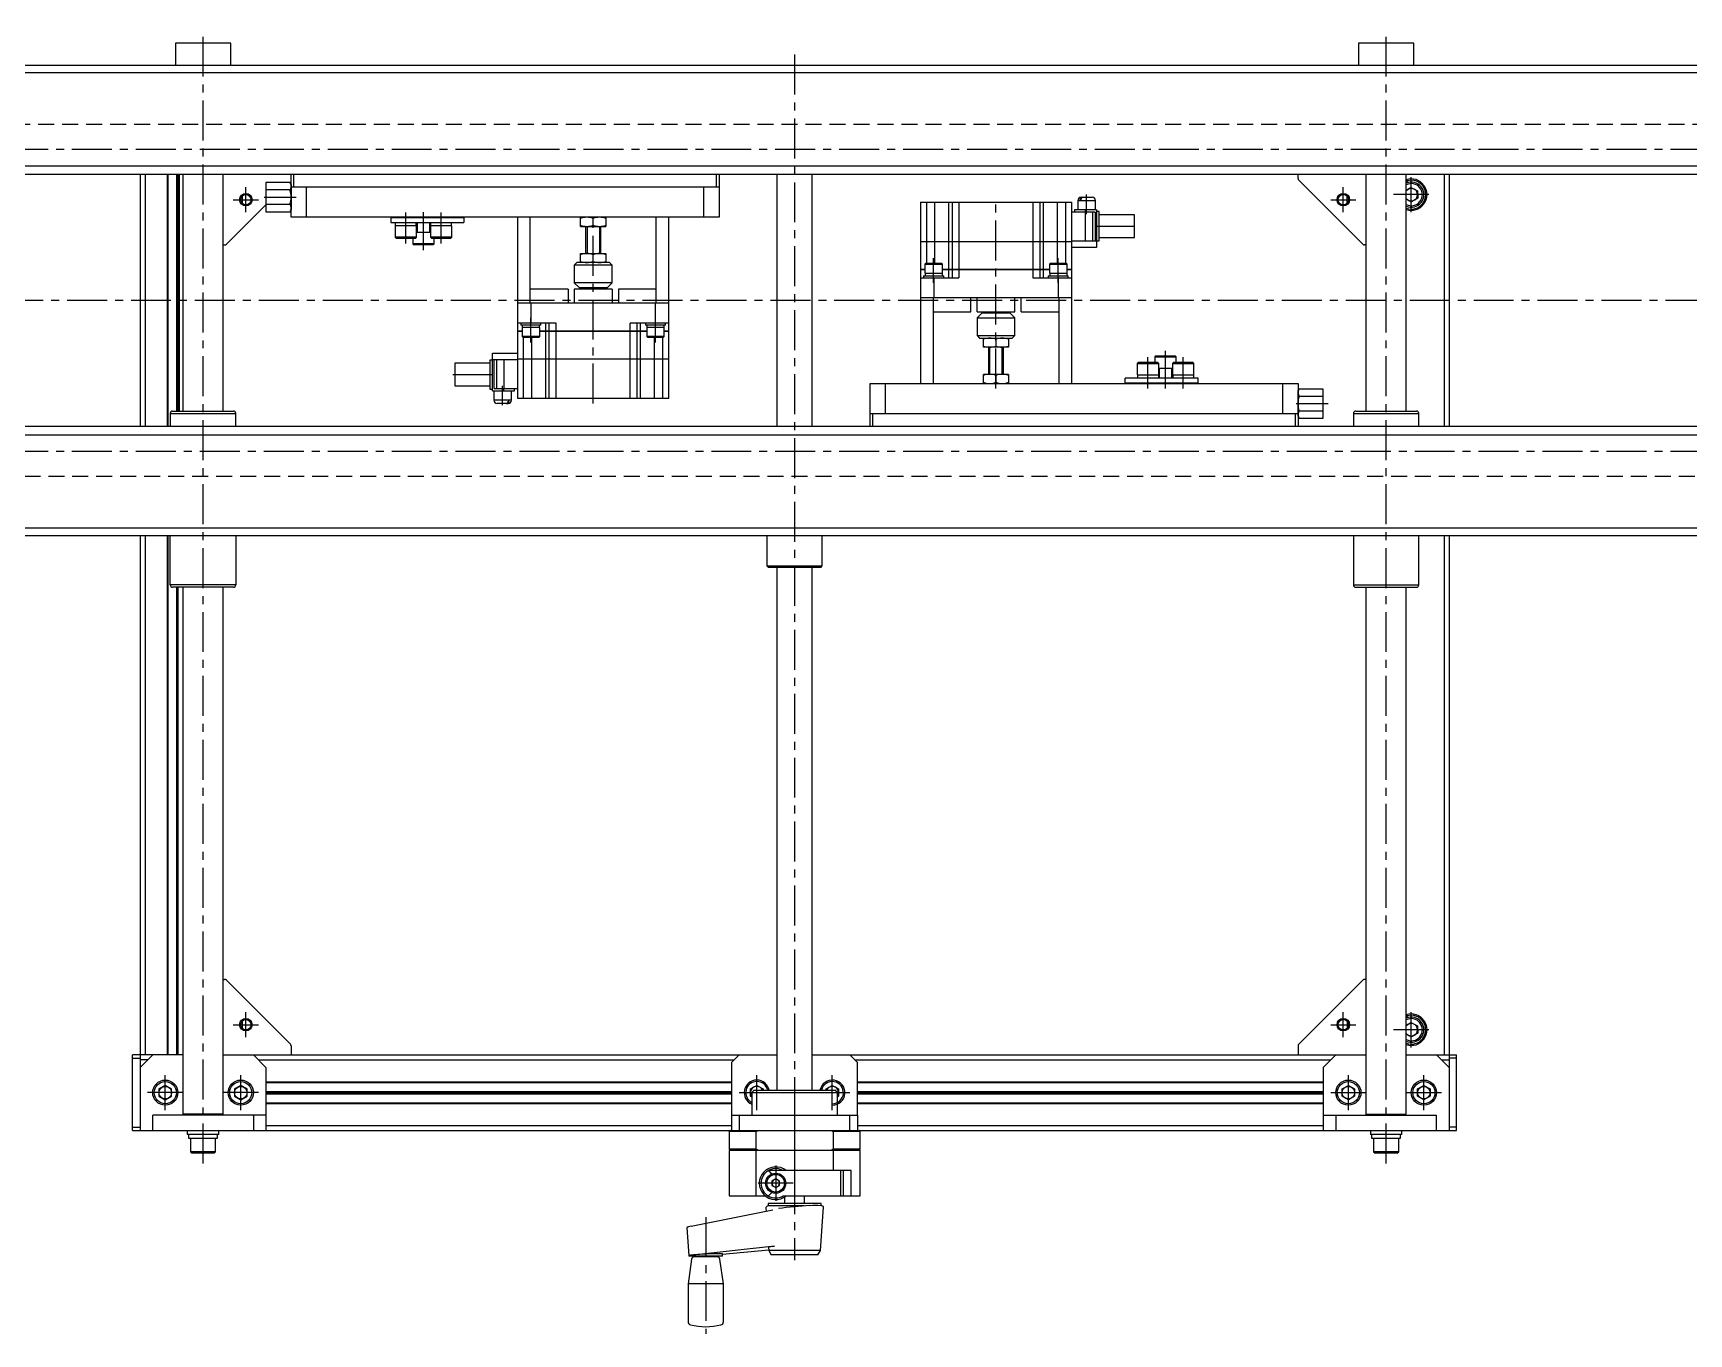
# Model space of a CAD drawing. Extents: x -5 to 1613, y -24 to 999.
# Drawn here: x 543 to 1201, y 458 to 975 of the extents above; entities that cross this region are included whole.
import ezdxf

# ---------------------------------------------------------------- set-up
doc = ezdxf.new("R2010")
doc.units = 0
doc.header["$LTSCALE"] = 0.5
doc.linetypes.add('CENTER', pattern=[50.8, 31.75, -6.35, 6.35, -6.35])
doc.linetypes.add('DASHED', pattern=[19.05, 12.7, -6.35])
for name, color, linetype in [('MSM_CENTER', 1, 'CENTER'), ('MSM_CONTINUOUS', 7, 'CONTINUOUS'), ('MSM_DASHED', 4, 'DASHED'), ('MSM_NARROW', 5, 'CONTINUOUS')]:
    doc.layers.add(name, color=color, linetype=linetype)

msp = doc.modelspace()

# ---------------------------------------------------------------- linework, layer by layer
at = {"layer": 'MSM_CENTER'}
for p, q in [((610.24, 525.74), (610.24, 974.84)), ((1080.24, 525.74), (1080.24, 974.84)), ((845.24, 966.34), (845.24, 516.84)), ((1361.46, 928.65), (329.06, 928.65)), ((1090.24, 903.65), (1090.24, 917.65)), ((622.24, 908.65), (632.24, 908.65)), ((627.24, 903.65), (627.24, 913.65)), ((634.49, 909.65), (647.24, 909.65)), ((925.24, 833.65), (925.24, 909.65)), ((961.24, 902.95), (961.24, 910.65)), ((1058.24, 908.65), (1068.24, 908.65)), ((1063.24, 903.65), (1063.24, 913.65)), ((1097.24, 910.65), (1083.24, 910.65)), ((690.84, 891.25), (690.84, 903.55)), ((697.84, 888.65), (697.84, 903.65)), ((704.84, 891.25), (704.84, 903.55)), ((765.24, 827.65), (765.24, 903.65)), ((964.49, 898.15), (982.24, 898.15)), ((900.49, 875.65), (900.49, 885.45)), ((949.99, 875.65), (949.99, 885.45)), ((1359.51, 868.65), (327.11, 868.65)), ((740.49, 851.85), (740.49, 861.65)), ((789.99, 851.85), (789.99, 861.65)), ((992.64, 833.65), (992.64, 848.65)), ((985.64, 833.65), (985.64, 846.05)), ((999.64, 833.65), (999.64, 846.05)), ((709.49, 839.15), (727.24, 839.15)), ((729.24, 826.95), (729.24, 834.65)), ((1044.49, 827.65), (1057.24, 827.65)), ((1361.46, 808.65), (329.06, 808.65)), ((627.24, 575.84), (627.24, 585.84)), ((1063.24, 575.84), (1063.24, 585.84)), ((1090.24, 571.84), (1090.24, 585.84)), ((622.24, 580.84), (632.24, 580.84)), ((1058.24, 580.84), (1068.24, 580.84)), ((1097.24, 578.84), (1083.24, 578.84)), ((595.24, 546.84), (595.24, 560.84)), ((625.24, 546.84), (625.24, 560.84)), ((830.24, 546.84), (830.24, 560.84)), ((860.24, 546.84), (860.24, 560.84)), ((1065.24, 546.84), (1065.24, 560.84)), ((1095.24, 546.84), (1095.24, 560.84)), ((602.24, 553.84), (588.24, 553.84)), ((632.24, 553.84), (618.24, 553.84)), ((823.24, 553.84), (837.24, 553.84)), ((853.24, 553.84), (867.24, 553.84)), ((1058.24, 553.84), (1072.24, 553.84)), ((1088.24, 553.84), (1102.24, 553.84)), ((845.24, 546.84), (845.24, 487.34)), ((837.74, 524.84), (837.74, 510.84)), ((844.74, 517.84), (830.74, 517.84)), ((809.94, 504.39), (809.94, 457.98))]:
    msp.add_line(p, q, dxfattribs=at)
at = {"layer": 'MSM_CONTINUOUS'}
for p, q in [((599.24, 970.84), (599.24, 962.15)), ((621.24, 970.84), (599.24, 970.84)), ((621.24, 962.15), (621.24, 970.84)), ((1091.24, 970.84), (1069.24, 970.84)), ((1069.24, 970.84), (1069.24, 962.15)), ((1091.24, 962.15), (1091.24, 970.84)), ((335.24, 962.15), (1355.26, 962.15)), ((336.76, 959.15), (1355.26, 959.15)), ((343.26, 922.15), (1347.26, 922.15)), ((1357.44, 918.65), (333.04, 918.65)), ((585.24, 918.65), (585.24, 818.65)), ((587.24, 918.65), (587.24, 818.65)), ((595.94, 918.65), (595.94, 818.65)), ((596.24, 918.65), (596.24, 818.65)), ((599.72, 918.65), (599.72, 824.65)), ((600.24, 918.65), (600.24, 824.65)), ((600.76, 918.65), (600.76, 824.65)), ((602.24, 918.65), (602.24, 824.65)), ((618.24, 824.65), (618.24, 918.65)), ((644.79, 915.43), (635.24, 915.43)), ((635.24, 915.43), (635.24, 903.88)), ((645.24, 914.65), (644.79, 915.43)), ((645.24, 901.65), (645.24, 918.65)), ((645.24, 914.65), (645.24, 904.65)), ((646.24, 918.65), (646.24, 913.65)), ((814.24, 913.65), (814.24, 918.65)), ((815.24, 918.65), (815.24, 901.65)), ((838.24, 918.65), (838.24, 818.65)), ((852.24, 818.65), (852.24, 918.65)), ((1045.24, 917.07), (1045.24, 918.65)), ((1070.94, 890.95), (1045.53, 916.36)), ((1072.24, 918.65), (1072.24, 824.65)), ((1088.24, 824.65), (1088.24, 918.65)), ((1088.89, 915.47), (1088.47, 916.12)), ((1103.24, 918.65), (1103.24, 818.65)), ((1105.24, 918.65), (1105.24, 818.65)), ((625.74, 910.05), (625.73, 910.06)), ((625.74, 910.05), (625.74, 909.39)), ((625.74, 909.39), (625.74, 907.23)), ((644.79, 912.54), (635.24, 912.54)), ((815.24, 913.65), (645.24, 913.65)), ((651.24, 913.65), (651.24, 901.65)), ((809.24, 901.65), (809.24, 913.65)), ((957.74, 908.35), (957.74, 904.65)), ((957.74, 908.35), (964.74, 908.35)), ((958.97, 908.65), (958.62, 908.65)), ((959.04, 909.65), (963.44, 909.65)), ((964.74, 904.65), (964.74, 908.35)), ((1064.75, 910.06), (1064.74, 910.05)), ((1064.74, 907.23), (1064.74, 910.05)), ((1088.24, 912.35), (1090.12, 913.54)), ((1090.36, 907.77), (1088.24, 908.88)), ((1090.12, 913.54), (1092.67, 912.2)), ((1092.8, 909.32), (1090.36, 907.77)), ((1092.67, 912.2), (1092.8, 909.32)), ((619.53, 890.95), (635.24, 906.65)), ((644.79, 906.77), (635.24, 906.77)), ((635.24, 903.88), (644.79, 903.88)), ((645.24, 904.65), (644.79, 903.88)), ((815.24, 901.65), (645.24, 901.65)), ((684.84, 901.55), (684.84, 901.65)), ((684.84, 901.55), (684.84, 899.55)), ((684.84, 901.55), (713.84, 901.55)), ((686.84, 901.55), (686.84, 901.65)), ((711.84, 901.55), (711.84, 901.65)), ((713.84, 901.55), (713.84, 901.65)), ((713.84, 901.55), (713.84, 899.55)), ((735.24, 856.35), (735.24, 901.65)), ((740.24, 867.65), (740.24, 901.65)), ((760.24, 898.05), (760.24, 901.65)), ((765.24, 898.5), (765.24, 901.21)), ((770.24, 901.65), (770.24, 898.05)), ((790.24, 867.65), (790.24, 901.65)), ((795.24, 856.35), (795.24, 901.65)), ((895.24, 907.65), (895.24, 892.05)), ((895.24, 907.65), (955.24, 907.65)), ((897.59, 907.65), (897.59, 892.05)), ((900.88, 907.65), (900.88, 892.05)), ((906.45, 907.65), (906.45, 892.05)), ((907.81, 907.65), (907.81, 892.05)), ((910.55, 907.65), (910.55, 877.65)), ((939.93, 907.65), (939.93, 892.05)), ((942.67, 907.65), (942.67, 892.05)), ((944.03, 907.65), (944.03, 892.05)), ((949.6, 907.65), (949.6, 892.05)), ((952.89, 907.65), (952.89, 892.05)), ((955.24, 907.65), (955.24, 881)), ((964.64, 903.65), (955.24, 903.65)), ((956.44, 904.65), (956.44, 903.65)), ((965.24, 904.65), (956.44, 904.65)), ((960.66, 903.65), (960.66, 892.15)), ((960.74, 904.65), (960.74, 903.65)), ((963.54, 903.65), (963.54, 892.15)), ((964.64, 903.65), (964.64, 892.15)), ((965.24, 904.65), (965.24, 889.65)), ((966.24, 903.95), (965.24, 903.95)), ((966.24, 892.35), (966.24, 903.95)), ((980.24, 902.65), (966.24, 902.65)), ((980.24, 893.65), (980.24, 902.65)), ((684.84, 899.55), (713.84, 899.55)), ((686.59, 899.55), (686.59, 893.74)), ((695.09, 898.25), (686.59, 898.25)), ((694.95, 898.25), (694.95, 899.55)), ((695.09, 893.74), (695.09, 898.25)), ((700.59, 895.65), (695.09, 895.65)), ((695.34, 899.55), (695.34, 895.65)), ((700.34, 895.65), (700.34, 899.55)), ((700.59, 899.55), (700.59, 893.74)), ((709.09, 898.25), (700.59, 898.25)), ((708.95, 898.25), (708.95, 899.55)), ((709.09, 893.74), (709.09, 898.25)), ((760.24, 898.05), (770.24, 898.05)), ((760.24, 898.05), (770.24, 898.05)), ((762.24, 898.05), (762.24, 887.25)), ((768.24, 887.25), (768.24, 898.05)), ((618.24, 890.65), (618.82, 890.65)), ((686.59, 893.74), (687.08, 893.25)), ((695.09, 893.74), (686.59, 893.74)), ((694.6, 893.25), (687.08, 893.25)), ((693.59, 893.25), (693.59, 891.14)), ((693.59, 891.14), (694.08, 890.65)), ((702.09, 891.14), (693.59, 891.14)), ((701.6, 890.65), (694.08, 890.65)), ((694.6, 893.25), (695.09, 893.74)), ((700.59, 893.74), (701.08, 893.25)), ((709.09, 893.74), (700.59, 893.74)), ((708.6, 893.25), (701.08, 893.25)), ((701.6, 890.65), (702.09, 891.14)), ((702.09, 891.14), (702.09, 893.25)), ((708.6, 893.25), (709.09, 893.74)), ((895.24, 892.05), (955.24, 892.05)), ((895.24, 892), (895.24, 881)), ((895.24, 892), (955.24, 892)), ((895.29, 892), (895.29, 892.05)), ((897.59, 892), (897.59, 883.45)), ((897.6, 892), (897.6, 892.05)), ((900.88, 892), (900.88, 883.45)), ((900.89, 892), (900.89, 892.05)), ((906.45, 892), (906.45, 881)), ((906.49, 892), (906.49, 892.05)), ((907.81, 892), (907.81, 881)), ((907.85, 892), (907.85, 892.05)), ((939.93, 892), (939.93, 892.05)), ((939.93, 892), (939.93, 877.65)), ((942.62, 892), (942.62, 892.05)), ((942.67, 892), (942.67, 881)), ((943.98, 892), (943.98, 892.05)), ((944.03, 892), (944.03, 881)), ((949.59, 892), (949.59, 892.05)), ((949.6, 892), (949.6, 883.45)), ((952.88, 892), (952.88, 892.05)), ((952.89, 892), (952.89, 883.45)), ((965.24, 892.15), (955.24, 892.15)), ((965.24, 889.65), (955.24, 889.65)), ((965.24, 892.35), (966.24, 892.35)), ((966.24, 893.65), (980.24, 893.65)), ((1072.24, 890.65), (1071.65, 890.65)), ((758.74, 883.65), (757.74, 882.65)), ((757.74, 882.65), (757.74, 875.65)), ((772.74, 882.65), (757.74, 882.65)), ((771.74, 883.65), (758.74, 883.65)), ((760.24, 887.25), (770.24, 887.25)), ((760.24, 883.65), (760.24, 887.25)), ((765.24, 884.1), (765.24, 886.81)), ((770.24, 887.25), (770.24, 883.65)), ((772.74, 882.65), (771.74, 883.65)), ((772.74, 875.65), (772.74, 882.65)), ((897.39, 883.45), (896.99, 883.05)), ((896.99, 883.05), (896.99, 879.45)), ((896.99, 883.05), (903.99, 883.05)), ((897.39, 883.45), (903.59, 883.45)), ((903.99, 883.05), (903.59, 883.45)), ((903.99, 879.45), (903.99, 883.05)), ((946.89, 883.45), (946.49, 883.05)), ((946.49, 883.05), (946.49, 879.45)), ((946.49, 883.05), (953.49, 883.05)), ((946.89, 883.45), (953.09, 883.45)), ((953.49, 883.05), (953.09, 883.45)), ((953.49, 879.45), (953.49, 883.05)), ((757.74, 875.65), (759.74, 873.65)), ((772.74, 875.65), (757.74, 875.65)), ((770.74, 873.65), (772.74, 875.65)), ((895.24, 881), (896.99, 881)), ((895.24, 880.95), (896.99, 880.95)), ((895.24, 880.95), (895.24, 835.65)), ((895.24, 877.65), (910.55, 877.65)), ((895.29, 881), (895.29, 880.95)), ((896.49, 878.45), (896.49, 877.65)), ((896.49, 878.45), (904.49, 878.45)), ((896.99, 879.45), (903.99, 879.45)), ((897.1, 879.45), (897.1, 878.45)), ((900.54, 877.65), (900.54, 869.65)), ((903.99, 881), (946.49, 881)), ((903.99, 880.95), (946.49, 880.95)), ((903.99, 878.45), (903.99, 879.45)), ((903.99, 878.45), (903.99, 879.45)), ((904.49, 877.65), (904.49, 878.45)), ((906.45, 880.95), (906.45, 877.65)), ((906.49, 881), (906.49, 880.95)), ((907.81, 880.95), (907.81, 877.65)), ((907.85, 881), (907.85, 880.95)), ((939.93, 877.65), (955.24, 877.65)), ((942.62, 881), (942.62, 880.95)), ((942.67, 880.95), (942.67, 877.65)), ((943.98, 881), (943.98, 880.95)), ((944.03, 880.95), (944.03, 877.65)), ((945.99, 878.45), (945.99, 877.65)), ((945.99, 878.45), (953.99, 878.45)), ((946.49, 879.45), (953.49, 879.45)), ((946.6, 879.45), (946.6, 878.45)), ((949.94, 877.65), (949.94, 869.65)), ((953.49, 881), (955.24, 881)), ((953.49, 880.95), (955.24, 880.95)), ((953.49, 878.45), (953.49, 879.45)), ((953.49, 878.45), (953.49, 879.45)), ((953.99, 877.65), (953.99, 878.45)), ((955.19, 881), (955.19, 880.95)), ((955.24, 880.95), (955.24, 835.65)), ((755.24, 873.15), (740.24, 873.15)), ((755.24, 873.15), (755.24, 867.65)), ((772.74, 873.15), (757.74, 873.15)), ((757.74, 873.15), (757.74, 867.65)), ((770.74, 873.65), (759.74, 873.65)), ((772.74, 873.15), (772.74, 867.65)), ((790.24, 873.15), (775.24, 873.15)), ((775.24, 873.15), (775.24, 867.65)), ((955.24, 869.65), (895.24, 869.65)), ((900.24, 869.65), (900.24, 835.65)), ((915.24, 864.15), (915.24, 869.65)), ((917.74, 864.15), (917.74, 869.65)), ((932.74, 864.15), (932.74, 869.65)), ((935.24, 864.15), (935.24, 869.65)), ((950.24, 869.65), (950.24, 835.65)), ((735.24, 867.65), (795.24, 867.65)), ((740.54, 859.65), (740.54, 867.65)), ((789.94, 859.65), (789.94, 867.65)), ((900.24, 864.15), (915.24, 864.15)), ((917.74, 864.15), (932.74, 864.15)), ((919.74, 863.65), (917.74, 861.65)), ((919.74, 863.65), (930.74, 863.65)), ((932.74, 861.65), (930.74, 863.65)), ((935.24, 864.15), (950.24, 864.15)), ((750.55, 859.65), (735.24, 859.65)), ((736.99, 856.35), (735.24, 856.35)), ((736.99, 856.3), (735.24, 856.3)), ((735.24, 829.65), (735.24, 856.3)), ((735.29, 856.3), (735.29, 856.35)), ((736.49, 859.65), (736.49, 858.85)), ((744.49, 858.85), (736.49, 858.85)), ((736.99, 858.85), (736.99, 857.85)), ((736.99, 858.85), (736.99, 857.85)), ((736.99, 857.85), (736.99, 854.25)), ((743.99, 857.85), (736.99, 857.85)), ((743.88, 857.85), (743.88, 858.85)), ((743.99, 854.25), (743.99, 857.85)), ((786.49, 856.35), (743.99, 856.35)), ((786.49, 856.3), (743.99, 856.3)), ((744.49, 858.85), (744.49, 859.65)), ((746.45, 856.35), (746.45, 859.65)), ((746.45, 845.3), (746.45, 856.3)), ((746.49, 856.3), (746.49, 856.35)), ((747.81, 856.35), (747.81, 859.65)), ((747.81, 845.3), (747.81, 856.3)), ((747.85, 856.3), (747.85, 856.35)), ((750.55, 845.3), (750.55, 859.65)), ((795.24, 859.65), (779.93, 859.65)), ((779.93, 829.65), (779.93, 859.65)), ((782.62, 856.3), (782.62, 856.35)), ((782.67, 856.35), (782.67, 859.65)), ((782.67, 845.3), (782.67, 856.3)), ((783.98, 856.3), (783.98, 856.35)), ((784.03, 856.35), (784.03, 859.65)), ((784.03, 845.3), (784.03, 856.3)), ((785.99, 859.65), (785.99, 858.85)), ((793.99, 858.85), (785.99, 858.85)), ((786.49, 858.85), (786.49, 857.85)), ((786.49, 858.85), (786.49, 857.85)), ((786.49, 857.85), (786.49, 854.25)), ((793.49, 857.85), (786.49, 857.85)), ((793.38, 857.85), (793.38, 858.85)), ((793.49, 854.25), (793.49, 857.85)), ((795.24, 856.35), (793.49, 856.35)), ((795.24, 856.3), (793.49, 856.3)), ((793.99, 858.85), (793.99, 859.65)), ((795.19, 856.3), (795.19, 856.35)), ((795.24, 845.3), (795.24, 856.3)), ((917.74, 861.65), (917.74, 854.65)), ((917.74, 861.65), (932.74, 861.65)), ((932.74, 854.65), (932.74, 861.65)), ((736.99, 854.25), (737.39, 853.85)), ((743.99, 854.25), (736.99, 854.25)), ((743.59, 853.85), (737.39, 853.85)), ((737.59, 845.3), (737.59, 853.85)), ((740.88, 845.3), (740.88, 853.85)), ((743.59, 853.85), (743.99, 854.25)), ((786.49, 854.25), (786.89, 853.85)), ((793.49, 854.25), (786.49, 854.25)), ((793.09, 853.85), (786.89, 853.85)), ((789.6, 845.3), (789.6, 853.85)), ((792.89, 845.3), (792.89, 853.85)), ((793.09, 853.85), (793.49, 854.25)), ((917.74, 854.65), (918.74, 853.65)), ((917.74, 854.65), (932.74, 854.65)), ((918.74, 853.65), (931.74, 853.65)), ((920.24, 850.05), (920.24, 853.65)), ((930.24, 850.05), (920.24, 850.05)), ((922.24, 850.05), (922.24, 839.25)), ((925.24, 853.21), (925.24, 850.5)), ((928.24, 839.25), (928.24, 850.05)), ((930.24, 853.65), (930.24, 850.05)), ((931.74, 853.65), (932.74, 854.65)), ((724.24, 843.65), (710.24, 843.65)), ((710.24, 843.65), (710.24, 834.65)), ((725.24, 844.95), (724.24, 844.95)), ((724.24, 844.95), (724.24, 833.35)), ((725.24, 832.65), (725.24, 847.65)), ((725.24, 847.65), (735.24, 847.65)), ((725.24, 845.15), (735.24, 845.15)), ((725.84, 833.65), (725.84, 845.15)), ((726.93, 833.65), (726.93, 845.15)), ((729.82, 833.65), (729.82, 845.15)), ((795.24, 845.3), (735.24, 845.3)), ((795.24, 845.25), (735.24, 845.25)), ((737.59, 829.65), (737.59, 845.25)), ((737.6, 845.3), (737.6, 845.25)), ((740.88, 829.65), (740.88, 845.25)), ((740.89, 845.3), (740.89, 845.25)), ((746.45, 829.65), (746.45, 845.25)), ((746.49, 845.3), (746.49, 845.25)), ((747.81, 829.65), (747.81, 845.25)), ((747.85, 845.3), (747.85, 845.25)), ((750.55, 845.3), (750.55, 845.25)), ((750.55, 829.65), (750.55, 845.25)), ((782.62, 845.3), (782.62, 845.25)), ((782.67, 829.65), (782.67, 845.25)), ((783.98, 845.3), (783.98, 845.25)), ((784.03, 829.65), (784.03, 845.25)), ((789.59, 845.3), (789.59, 845.25)), ((789.6, 829.65), (789.6, 845.25)), ((792.88, 845.3), (792.88, 845.25)), ((792.89, 829.65), (792.89, 845.25)), ((795.19, 845.3), (795.19, 845.25)), ((795.24, 829.65), (795.24, 845.25)), ((981.88, 844.05), (981.39, 843.56)), ((981.39, 843.56), (981.39, 839.05)), ((981.39, 843.56), (989.89, 843.56)), ((981.88, 844.05), (989.4, 844.05)), ((988.88, 846.65), (988.39, 846.16)), ((988.39, 846.16), (988.39, 844.05)), ((988.39, 846.16), (996.89, 846.16)), ((988.88, 846.65), (996.4, 846.65)), ((989.89, 843.56), (989.4, 844.05)), ((989.89, 837.75), (989.89, 843.56)), ((995.88, 844.05), (995.39, 843.56)), ((995.39, 843.56), (995.39, 839.05)), ((995.39, 843.56), (1003.89, 843.56)), ((995.88, 844.05), (1003.4, 844.05)), ((996.89, 846.16), (996.4, 846.65)), ((996.89, 844.05), (996.89, 846.16)), ((1003.89, 843.56), (1003.4, 844.05)), ((1003.89, 837.75), (1003.89, 843.56)), ((875.24, 835.65), (1045.24, 835.65)), ((875.24, 818.65), (875.24, 835.65)), ((881.24, 835.65), (881.24, 823.65)), ((930.24, 839.25), (920.24, 839.25)), ((920.24, 835.65), (920.24, 839.25)), ((930.24, 839.25), (920.24, 839.25)), ((925.24, 838.81), (925.24, 836.1)), ((930.24, 839.25), (930.24, 835.65)), ((976.64, 835.75), (976.64, 837.75)), ((1005.64, 837.75), (976.64, 837.75)), ((1005.64, 835.75), (976.64, 835.75)), ((976.64, 835.75), (976.64, 835.65)), ((978.64, 835.75), (978.64, 835.65)), ((981.39, 839.05), (989.89, 839.05)), ((981.52, 839.05), (981.52, 837.75)), ((989.89, 841.65), (995.39, 841.65)), ((990.14, 841.65), (990.14, 837.75)), ((995.14, 837.75), (995.14, 841.65)), ((995.39, 839.05), (1003.89, 839.05)), ((995.52, 839.05), (995.52, 837.75)), ((1003.64, 835.75), (1003.64, 835.65)), ((1005.64, 835.75), (1005.64, 837.75)), ((1005.64, 835.75), (1005.64, 835.65)), ((1039.24, 823.65), (1039.24, 835.65)), ((1045.24, 835.65), (1045.24, 818.65)), ((710.24, 834.65), (724.24, 834.65)), ((724.24, 833.35), (725.24, 833.35)), ((725.24, 832.65), (734.04, 832.65)), ((725.74, 832.65), (725.74, 828.95)), ((732.74, 828.95), (725.74, 828.95)), ((725.84, 833.65), (735.24, 833.65)), ((729.74, 832.65), (729.74, 833.65)), ((732.74, 828.95), (732.74, 832.65)), ((734.04, 832.65), (734.04, 833.65)), ((795.24, 829.65), (735.24, 829.65)), ((1045.24, 832.65), (1045.68, 833.43)), ((1045.24, 822.65), (1045.24, 832.65)), ((1055.24, 833.43), (1045.68, 833.43)), ((1045.68, 830.54), (1055.24, 830.54)), ((1055.24, 821.88), (1055.24, 833.43)), ((597.24, 823.72), (597.24, 818.65)), ((597.24, 823.72), (623.24, 823.72)), ((598.17, 824.65), (622.3, 824.65)), ((623.24, 818.65), (623.24, 823.72)), ((731.44, 827.65), (727.04, 827.65)), ((731.5, 828.65), (731.86, 828.65)), ((875.24, 823.65), (1045.24, 823.65)), ((876.24, 823.65), (876.24, 818.65)), ((1044.24, 818.65), (1044.24, 823.65)), ((1045.24, 822.65), (1045.68, 821.88)), ((1045.68, 824.77), (1055.24, 824.77)), ((1067.24, 823.72), (1067.24, 818.65)), ((1067.24, 823.72), (1093.24, 823.72)), ((1068.17, 824.65), (1092.3, 824.65)), ((1093.24, 818.65), (1093.24, 823.72)), ((333.06, 818.65), (1357.44, 818.65)), ((1045.68, 821.88), (1055.24, 821.88)), ((1347.24, 815.15), (343.26, 815.15)), ((1353.24, 778.15), (337.26, 778.15)), ((1355.26, 775.15), (335.26, 775.15)), ((585.24, 775.15), (585.24, 538.84)), ((587.24, 775.15), (587.24, 568.84)), ((595.94, 775.15), (595.94, 568.84)), ((596.24, 775.15), (596.24, 568.84)), ((597.24, 755.59), (597.24, 775.15)), ((623.24, 775.15), (623.24, 755.59)), ((834.24, 775.15), (834.24, 763.15)), ((856.24, 763.15), (856.24, 775.15)), ((1067.24, 775.15), (1067.24, 755.59)), ((1093.24, 755.59), (1093.24, 775.15)), ((1103.24, 775.15), (1103.24, 568.84)), ((1105.24, 775.15), (1105.24, 538.84)), ((834.24, 763.15), (834.74, 762.65)), ((834.24, 763.15), (856.24, 763.15)), ((855.74, 762.65), (856.24, 763.15)), ((834.74, 762.65), (855.74, 762.65)), ((838.24, 762.84), (838.24, 554.84)), ((852.24, 554.84), (852.24, 762.84)), ((623.24, 755.59), (597.24, 755.59)), ((622.3, 754.65), (598.17, 754.65)), ((599.72, 754.84), (599.72, 568.84)), ((600.24, 754.84), (600.24, 568.84)), ((602.24, 754.84), (602.24, 544.84)), ((618.24, 545.34), (618.24, 754.84)), ((1067.24, 755.59), (1093.24, 755.59)), ((1068.17, 754.65), (1092.3, 754.65)), ((1072.24, 754.84), (1072.24, 545.34)), ((1088.24, 545.34), (1088.24, 754.84)), ((618.24, 598.84), (618.82, 598.84)), ((1072.24, 598.84), (1071.65, 598.84)), ((619.53, 598.55), (644.94, 573.14)), ((1070.94, 598.55), (1045.53, 573.14)), ((625.73, 579.43), (625.74, 579.44)), ((625.74, 582.26), (625.74, 579.44)), ((1064.74, 582.26), (1064.74, 579.44)), ((1064.75, 579.43), (1064.74, 579.44)), ((1088.24, 580.53), (1090.12, 581.73)), ((1088.89, 583.66), (1088.47, 584.31)), ((1090.12, 581.73), (1092.67, 580.39)), ((1092.67, 580.39), (1092.8, 577.5)), ((645.24, 572.43), (645.24, 568.84)), ((1045.24, 572.43), (1045.24, 568.84)), ((1090.36, 575.96), (1088.24, 577.07)), ((1092.8, 577.5), (1090.36, 575.96)), ((582.24, 538.84), (582.24, 568.84)), ((602.24, 568.84), (582.24, 568.84)), ((582.24, 567.54), (585.24, 567.54)), ((585.24, 563.84), (590.24, 568.84)), ((588.24, 566.84), (585.24, 566.84)), ((618.24, 568.84), (838.24, 568.84)), ((630.24, 568.84), (635.24, 563.84)), ((632.24, 566.84), (821.24, 566.84)), ((823.24, 568.84), (820.24, 565.84)), ((820.24, 565.84), (820.24, 538.84)), ((852.24, 568.84), (1072.24, 568.84)), ((870.24, 565.84), (867.24, 568.84)), ((869.24, 566.84), (1058.24, 566.84)), ((870.24, 544.84), (870.24, 565.84)), ((1060.24, 568.84), (1055.24, 563.84)), ((1088.24, 568.84), (1108.24, 568.84)), ((1105.24, 563.84), (1100.24, 568.84)), ((1102.24, 566.84), (1105.24, 566.84)), ((1108.24, 567.54), (1105.24, 567.54)), ((1108.24, 538.84), (1108.24, 568.84)), ((635.24, 563.84), (635.24, 538.84)), ((1055.24, 563.84), (1055.24, 538.84)), ((595.24, 556.73), (592.74, 555.29)), ((592.74, 555.29), (592.74, 552.4)), ((597.74, 555.29), (595.24, 556.73)), ((597.74, 552.4), (597.74, 555.29)), ((625.24, 556.73), (622.74, 555.29)), ((622.74, 555.29), (622.74, 552.4)), ((627.74, 555.29), (625.24, 556.73)), ((627.74, 552.4), (627.74, 555.29)), ((635.24, 558.14), (820.24, 558.14)), ((635.24, 557.84), (820.24, 557.84)), ((635.24, 554.36), (820.24, 554.36)), ((635.24, 553.84), (820.24, 553.84)), ((635.24, 553.32), (820.24, 553.32)), ((827.74, 555.29), (830.24, 556.73)), ((827.74, 552.4), (827.74, 555.29)), ((829.24, 554.84), (828.24, 553.84)), ((828.24, 553.84), (828.24, 544.84)), ((828.24, 553.84), (862.24, 553.84)), ((829.24, 554.84), (861.24, 554.84)), ((830.24, 556.73), (832.74, 555.29)), ((832.74, 555.29), (832.74, 554.84)), ((857.74, 555.29), (860.24, 556.73)), ((857.74, 554.84), (857.74, 555.29)), ((860.24, 556.73), (862.74, 555.29)), ((862.24, 553.84), (861.24, 554.84)), ((862.24, 544.84), (862.24, 553.84)), ((862.74, 555.29), (862.74, 552.4)), ((870.24, 558.14), (1055.24, 558.14)), ((870.24, 557.84), (1055.24, 557.84)), ((870.24, 554.36), (1055.24, 554.36)), ((870.24, 553.84), (1055.24, 553.84)), ((870.24, 553.32), (1055.24, 553.32)), ((1062.74, 555.29), (1065.24, 556.73)), ((1062.74, 552.4), (1062.74, 555.29)), ((1065.24, 556.73), (1067.74, 555.29)), ((1067.74, 555.29), (1067.74, 552.4)), ((1092.74, 555.29), (1095.24, 556.73)), ((1092.74, 552.4), (1092.74, 555.29)), ((1095.24, 556.73), (1097.74, 555.29)), ((1097.74, 555.29), (1097.74, 552.4)), ((592.74, 552.4), (595.24, 550.96)), ((595.24, 550.96), (597.74, 552.4)), ((622.74, 552.4), (625.24, 550.96)), ((625.24, 550.96), (627.74, 552.4)), ((635.24, 549.84), (820.24, 549.84)), ((635.24, 549.54), (820.24, 549.54)), ((828.24, 552.11), (827.74, 552.4)), ((862.74, 552.4), (862.24, 552.11)), ((870.24, 549.84), (1055.24, 549.84)), ((870.24, 549.54), (1055.24, 549.54)), ((1065.24, 550.96), (1062.74, 552.4)), ((1067.74, 552.4), (1065.24, 550.96)), ((1095.24, 550.96), (1092.74, 552.4)), ((1097.74, 552.4), (1095.24, 550.96)), ((582.24, 540.14), (585.24, 540.14)), ((590.24, 538.84), (590.24, 544.84)), ((635.24, 544.84), (590.24, 544.84)), ((602.74, 544.84), (602.24, 545.34)), ((618.24, 545.34), (602.24, 545.34)), ((617.74, 544.84), (618.24, 545.34)), ((630.24, 544.84), (630.24, 538.84)), ((635.24, 540.84), (820.24, 540.84)), ((820.24, 544.84), (870.24, 544.84)), ((823.24, 544.84), (823.24, 538.84)), ((867.24, 538.84), (867.24, 544.84)), ((870.24, 544.84), (870.24, 538.84)), ((870.24, 540.84), (1055.24, 540.84)), ((1055.24, 544.84), (1100.24, 544.84)), ((1060.24, 544.84), (1060.24, 538.84)), ((1072.74, 544.84), (1072.24, 545.34)), ((1072.24, 545.34), (1088.24, 545.34)), ((1087.74, 544.84), (1088.24, 545.34)), ((1100.24, 538.84), (1100.24, 544.84)), ((1108.24, 540.14), (1105.24, 540.14)), ((582.24, 538.84), (1108.24, 538.84)), ((603.99, 538.84), (603.99, 537.24)), ((603.99, 538.84), (603.99, 537.24)), ((616.49, 537.24), (603.99, 537.24)), ((604.49, 537.24), (604.49, 535.74)), ((604.49, 537.24), (604.49, 535.74)), ((604.49, 535.74), (615.99, 535.74)), ((605.24, 535.74), (605.24, 530.34)), ((615.24, 530.34), (615.24, 535.74)), ((615.99, 535.74), (615.99, 537.24)), ((615.99, 535.74), (615.99, 537.24)), ((616.49, 537.24), (616.49, 538.84)), ((616.49, 537.24), (616.49, 538.84)), ((819.74, 538.84), (819.24, 538.34)), ((819.24, 538.34), (819.24, 531.34)), ((829.92, 538.34), (819.24, 538.34)), ((829.92, 531.34), (829.92, 538.84)), ((829.92, 538.34), (830.79, 538.84)), ((859.72, 538.84), (860.58, 538.34)), ((860.58, 538.34), (860.58, 531.34)), ((871.24, 538.34), (860.58, 538.34)), ((871.24, 538.34), (870.74, 538.84)), ((871.24, 531.34), (871.24, 538.34)), ((1073.99, 538.84), (1073.99, 537.24)), ((1073.99, 538.84), (1073.99, 537.24)), ((1086.49, 537.24), (1073.99, 537.24)), ((1074.49, 537.24), (1074.49, 535.74)), ((1074.49, 537.24), (1074.49, 535.74)), ((1074.49, 535.74), (1085.99, 535.74)), ((1075.24, 535.74), (1075.24, 530.34)), ((1085.24, 530.34), (1085.24, 535.74)), ((1085.99, 535.74), (1085.99, 537.24)), ((1085.99, 535.74), (1085.99, 537.24)), ((1086.49, 537.24), (1086.49, 538.84)), ((1086.49, 537.24), (1086.49, 538.84)), ((605.24, 530.34), (605.84, 529.74)), ((615.24, 530.34), (605.24, 530.34)), ((614.64, 529.74), (605.84, 529.74)), ((614.64, 529.74), (615.24, 530.34)), ((819.24, 531.34), (819.74, 530.84)), ((829.92, 531.34), (819.24, 531.34)), ((819.24, 530.84), (819.24, 512.84)), ((871.24, 530.84), (819.24, 530.84)), ((830.79, 530.84), (829.92, 531.34)), ((830.03, 512.84), (830.03, 530.84)), ((860.58, 531.34), (859.72, 530.84)), ((871.24, 531.34), (860.58, 531.34)), ((860.69, 522.84), (860.69, 530.84)), ((870.74, 530.84), (871.24, 531.34)), ((871.24, 512.84), (871.24, 530.84)), ((1075.24, 530.34), (1075.84, 529.74)), ((1085.24, 530.34), (1075.24, 530.34)), ((1084.64, 529.74), (1075.84, 529.74)), ((1084.64, 529.74), (1085.24, 530.34)), ((867.74, 522.84), (834.68, 522.84)), ((863.67, 512.84), (863.67, 522.84)), ((864.74, 512.84), (864.74, 522.84)), ((867.74, 512.84), (867.74, 522.84)), ((837.74, 519.57), (836.24, 518.71)), ((836.24, 518.71), (836.24, 516.98)), ((836.24, 516.98), (837.74, 516.11)), ((839.24, 518.71), (837.74, 519.57)), ((837.74, 516.11), (839.24, 516.98)), ((839.24, 516.98), (839.24, 518.71)), ((804.18, 500.82), (836.56, 507.34)), ((819.24, 512.84), (833.58, 512.84)), ((833.82, 507.75), (833.89, 506.81)), ((834.74, 509.84), (834.74, 508.82)), ((855.74, 509.84), (834.74, 509.84)), ((849.04, 508.82), (834.74, 508.82)), ((840.77, 512.84), (871.24, 512.84)), ((841.24, 512.37), (841.24, 509.84)), ((849.24, 509.84), (849.24, 512.84)), ((855.49, 491.1), (856.71, 508.53)), ((855.74, 508.87), (855.74, 509.84)), ((802.44, 500.2), (803.21, 489.03)), ((804.32, 487.68), (802.94, 477.84)), ((803.22, 489.03), (803.22, 488.84)), ((814.69, 488.84), (803.22, 488.84)), ((837.33, 492.8), (804.78, 489.33)), ((813.21, 488.54), (805.31, 488.54)), ((806.02, 488.84), (806.02, 488.54)), ((814.57, 488.54), (813.21, 488.54)), ((813.87, 488.54), (813.87, 488.84)), ((816.67, 488.84), (814.69, 488.84)), ((816.94, 477.84), (815.56, 487.68)), ((834.98, 491.24), (816.67, 489.54)), ((816.67, 488.84), (816.67, 489.7)), ((834.9, 492.35), (834.99, 491.1)), ((834.99, 491.1), (835.99, 489.34)), ((855.49, 491.1), (834.99, 491.1)), ((854.49, 489.34), (835.99, 489.34)), ((836.37, 492.69), (837.33, 492.8)), ((854.49, 489.34), (855.49, 491.1)), ((802.94, 477.84), (802.94, 462.8)), ((814.88, 477.84), (802.94, 477.84)), ((816.94, 477.84), (814.88, 477.84)), ((816.94, 462.8), (816.94, 477.84))]:
    msp.add_line(p, q, dxfattribs=at)
for centre, radius in [((627.24, 908.65), 2.5), ((627.24, 908.65), 2.07), ((1063.24, 908.65), 2.5), ((1063.24, 908.65), 2.07), ((627.24, 580.84), 2.5), ((627.24, 580.84), 2.07), ((1063.24, 580.84), 2.5), ((1063.24, 580.84), 2.07), ((595.24, 553.84), 5), ((595.24, 553.84), 4.4), ((595.24, 553.84), 2.5), ((625.24, 553.84), 5), ((625.24, 553.84), 4.4), ((625.24, 553.84), 2.5), ((1065.24, 553.84), 5), ((1065.24, 553.84), 4.4), ((1065.24, 553.84), 2.5), ((1095.24, 553.84), 5), ((1095.24, 553.84), 4.4), ((1095.24, 553.84), 2.5), ((837.74, 517.84), 4), ((837.74, 517.84), 3.5)]:
    msp.add_circle(centre, radius, dxfattribs=at)
for centre, radius, start, end in [((642.68, 913.98), 2.56, 325.61575, 25.61575), ((1046.24, 917.07), 1, 180, 225), ((1090.24, 910.65), 6.25, 251.33708, 108.66292), ((1090.24, 910.65), 5.75, 249.64559, 107.92467), ((1090.24, 910.65), 5, 246.42182, 113.57818), ((1090.24, 910.65), 4.4, 242.96431, 117.03569), ((635.68, 909.65), 9.55, 342.41205, 17.58795), ((959.04, 908.35), 1.3, 90, 180), ((960.17, 908.41), 1.57, 143.51019, 171.16991), ((959.52, 908.9), 0.757, 90, 143.52771), ((960.53, 908.4), 1.58, 146.14288, 170.62179), ((959.87, 908.9), 0.751, 90, 150.23143), ((963.44, 908.35), 1.3, 360, 90), ((1090.24, 910.65), 2.5, 216.86997, 143.13003), ((642.68, 905.32), 2.56, 334.38425, 34.38425), ((762.74, 894.43), 7.22, 69.74384, 110.25616), ((767.74, 894.43), 7.22, 69.74384, 110.25616), ((762.74, 905.27), 7.22, 249.74384, 290.25616), ((767.74, 905.27), 7.22, 249.74384, 290.25616), ((618.82, 891.65), 1, 270, 315), ((1071.65, 891.65), 1, 225, 270), ((762.74, 880.03), 7.22, 69.74384, 110.25616), ((762.74, 890.87), 7.22, 249.74384, 290.25616), ((767.74, 880.03), 7.22, 69.74384, 110.25616), ((767.74, 890.87), 7.22, 249.74384, 290.25616), ((922.74, 846.43), 7.22, 69.74384, 110.25616), ((922.74, 857.27), 7.22, 249.74384, 290.25616), ((927.74, 846.43), 7.22, 69.74384, 110.25616), ((927.74, 857.27), 7.22, 249.74384, 290.25616), ((922.74, 832.03), 7.22, 69.74384, 110.25616), ((922.74, 842.87), 7.22, 249.74384, 290.25616), ((927.74, 832.03), 7.22, 69.74384, 110.25616), ((927.74, 842.87), 7.22, 249.74384, 290.25616), ((727.04, 828.95), 1.3, 180, 270), ((731.44, 828.95), 1.3, 270, 0), ((1047.79, 831.98), 2.56, 154.38425, 214.38425), ((1054.79, 827.65), 9.55, 162.41205, 197.58795), ((598.17, 823.72), 0.938, 90, 180), ((622.3, 823.72), 0.938, 0, 90), ((730.61, 828.4), 0.751, 270, 330.23143), ((730.96, 828.41), 0.757, 270, 323.52771), ((729.95, 828.91), 1.58, 326.14288, 350.62179), ((730.31, 828.89), 1.57, 323.51019, 351.16991), ((1047.79, 823.32), 2.56, 145.61575, 205.61575), ((1068.17, 823.72), 0.938, 90, 180), ((1092.3, 823.72), 0.938, 0, 90), ((598.17, 755.59), 0.938, 180, 270), ((622.3, 755.59), 0.938, 270, 360), ((1068.17, 755.59), 0.938, 180, 270), ((1092.3, 755.59), 0.938, 270, 360), ((618.82, 597.84), 1, 45, 90), ((1071.65, 597.84), 1, 90, 135), ((1090.24, 578.84), 6.25, 251.33708, 108.66292), ((1090.24, 578.84), 5.75, 249.64559, 107.92467), ((1090.24, 578.84), 5, 246.42182, 113.57818), ((1090.24, 578.84), 4.4, 242.96431, 117.03569), ((1090.24, 578.84), 2.5, 216.86997, 143.13003), ((644.24, 572.43), 1, 0, 45), ((1046.24, 572.43), 1, 135, 180), ((830.24, 553.84), 5, 11.53693, 246.42181), ((830.24, 553.84), 4.4, 13.13653, 242.96429), ((830.24, 553.84), 2.5, 23.57812, 216.86986), ((830.24, 553.84), 4.4, 359.99994, 0), ((860.24, 553.84), 5, 270, 168.46307), ((860.24, 553.84), 4.4, 270, 166.86347), ((860.24, 553.84), 2.5, 323.13014, 156.42188), ((837.74, 517.84), 6.5, 50.28486, 309.71514), ((837.74, 517.84), 5.85, 121.35988, 238.64012), ((831.7, 518.01), 5.68, 38.19825, 58.33656), ((837.74, 517.84), 5.85, 58.7598, 121.2402), ((831.7, 517.68), 5.68, 301.66344, 321.80175), ((837.74, 517.84), 1.5, 120, 180), ((837.74, 517.84), 1.5, 180, 240), ((837.74, 517.84), 1.5, 60, 120), ((837.74, 517.84), 1.5, 240, 300), ((837.74, 517.84), 1.5, 0, 60), ((837.74, 517.84), 1.5, 300, 0), ((834.82, 507.82), 1, 94.75622, 184), ((837.74, 517.84), 5.85, 238.7598, 301.2402), ((856.07, 392.57), 116.46, 92.33694, 98.49871), ((853.01, 472.45), 36.52, 85.71179, 92.63688), ((855.29, 504.73), 4.17, 73.09386, 83.79177), ((856.37, 508.3), 0.43, 44.45613, 72.67136), ((856.59, 508.53), 0.113, 357.72749, 41.89886), ((802.59, 500.2), 0.144, 151.07348, 180.09123), ((802.71, 500.06), 0.322, 117.18114, 139.7653), ((804.15, 497.04), 3.67, 107.39336, 115.68443), ((805.97, 491), 9.98, 100.38117, 107.0246), ((803.26, 489.01), 0.0641, 122.38679, 140.72678), ((803.23, 489.03), 0.022, 139.16239, 181.03721), ((803.23, 489.04), 0.02, 185.39474, 217.17932), ((803.24, 489.05), 0.0369, 216.42751, 229.31074), ((803.26, 489.03), 0.0411, 120.64922, 166.84033), ((803.4, 488.78), 0.325, 107.38253, 121.36236), ((803.49, 488.61), 0.52, 109.38595, 118.98151), ((804.08, 486.53), 2.69, 99.30341, 106.8804), ((803.77, 487.72), 1.45, 102.18774, 108.0857), ((805.43, 479.46), 9.87, 96.64367, 101.52959), ((806.64, 471.16), 18.26, 95.82336, 99.43328), ((811.64, 425.53), 64.16, 93.63544, 96.57644), ((805.31, 487.54), 1, 90, 172.01989), ((816.4, 358.69), 131.17, 91.55524, 93.8582), ((814.49, 433.87), 55.97, 88.65696, 91.69627), ((814.57, 487.54), 1, 7.98011, 90), ((815.68, 484), 5.82, 81.38797, 88.76269), ((816.51, 489.48), 0.277, 57.71188, 82.23676), ((816.64, 489.7), 0.0247, 5.68413, 49.04035), ((834.95, 492.35), 0.05, 119.29917, 173.96608), ((835.33, 491.68), 0.824, 102.20537, 119.76581), ((837.5, 482.44), 10.31, 96.25111, 103.09719), ((804.19, 462.8), 1.25, 180, 255.98917), ((809.94, 485.84), 25, 255.98917, 284.01083), ((815.69, 462.8), 1.25, 284.01083, 0)]:
    msp.add_arc(centre, radius, start, end, dxfattribs=at)
at = {"layer": 'MSM_DASHED'}
for p, q in [((335.24, 938.65), (1355.24, 938.65)), ((1355.24, 798.65), (335.24, 798.65))]:
    msp.add_line(p, q, dxfattribs=at)
at = {"layer": 'MSM_NARROW'}
for p, q in [((762.78, 898.05), (762.78, 887.25)), ((767.7, 898.05), (767.7, 887.25)), ((922.78, 839.25), (922.78, 850.05)), ((927.7, 839.25), (927.7, 850.05))]:
    msp.add_line(p, q, dxfattribs=at)

doc.saveas('drawing.dxf')
